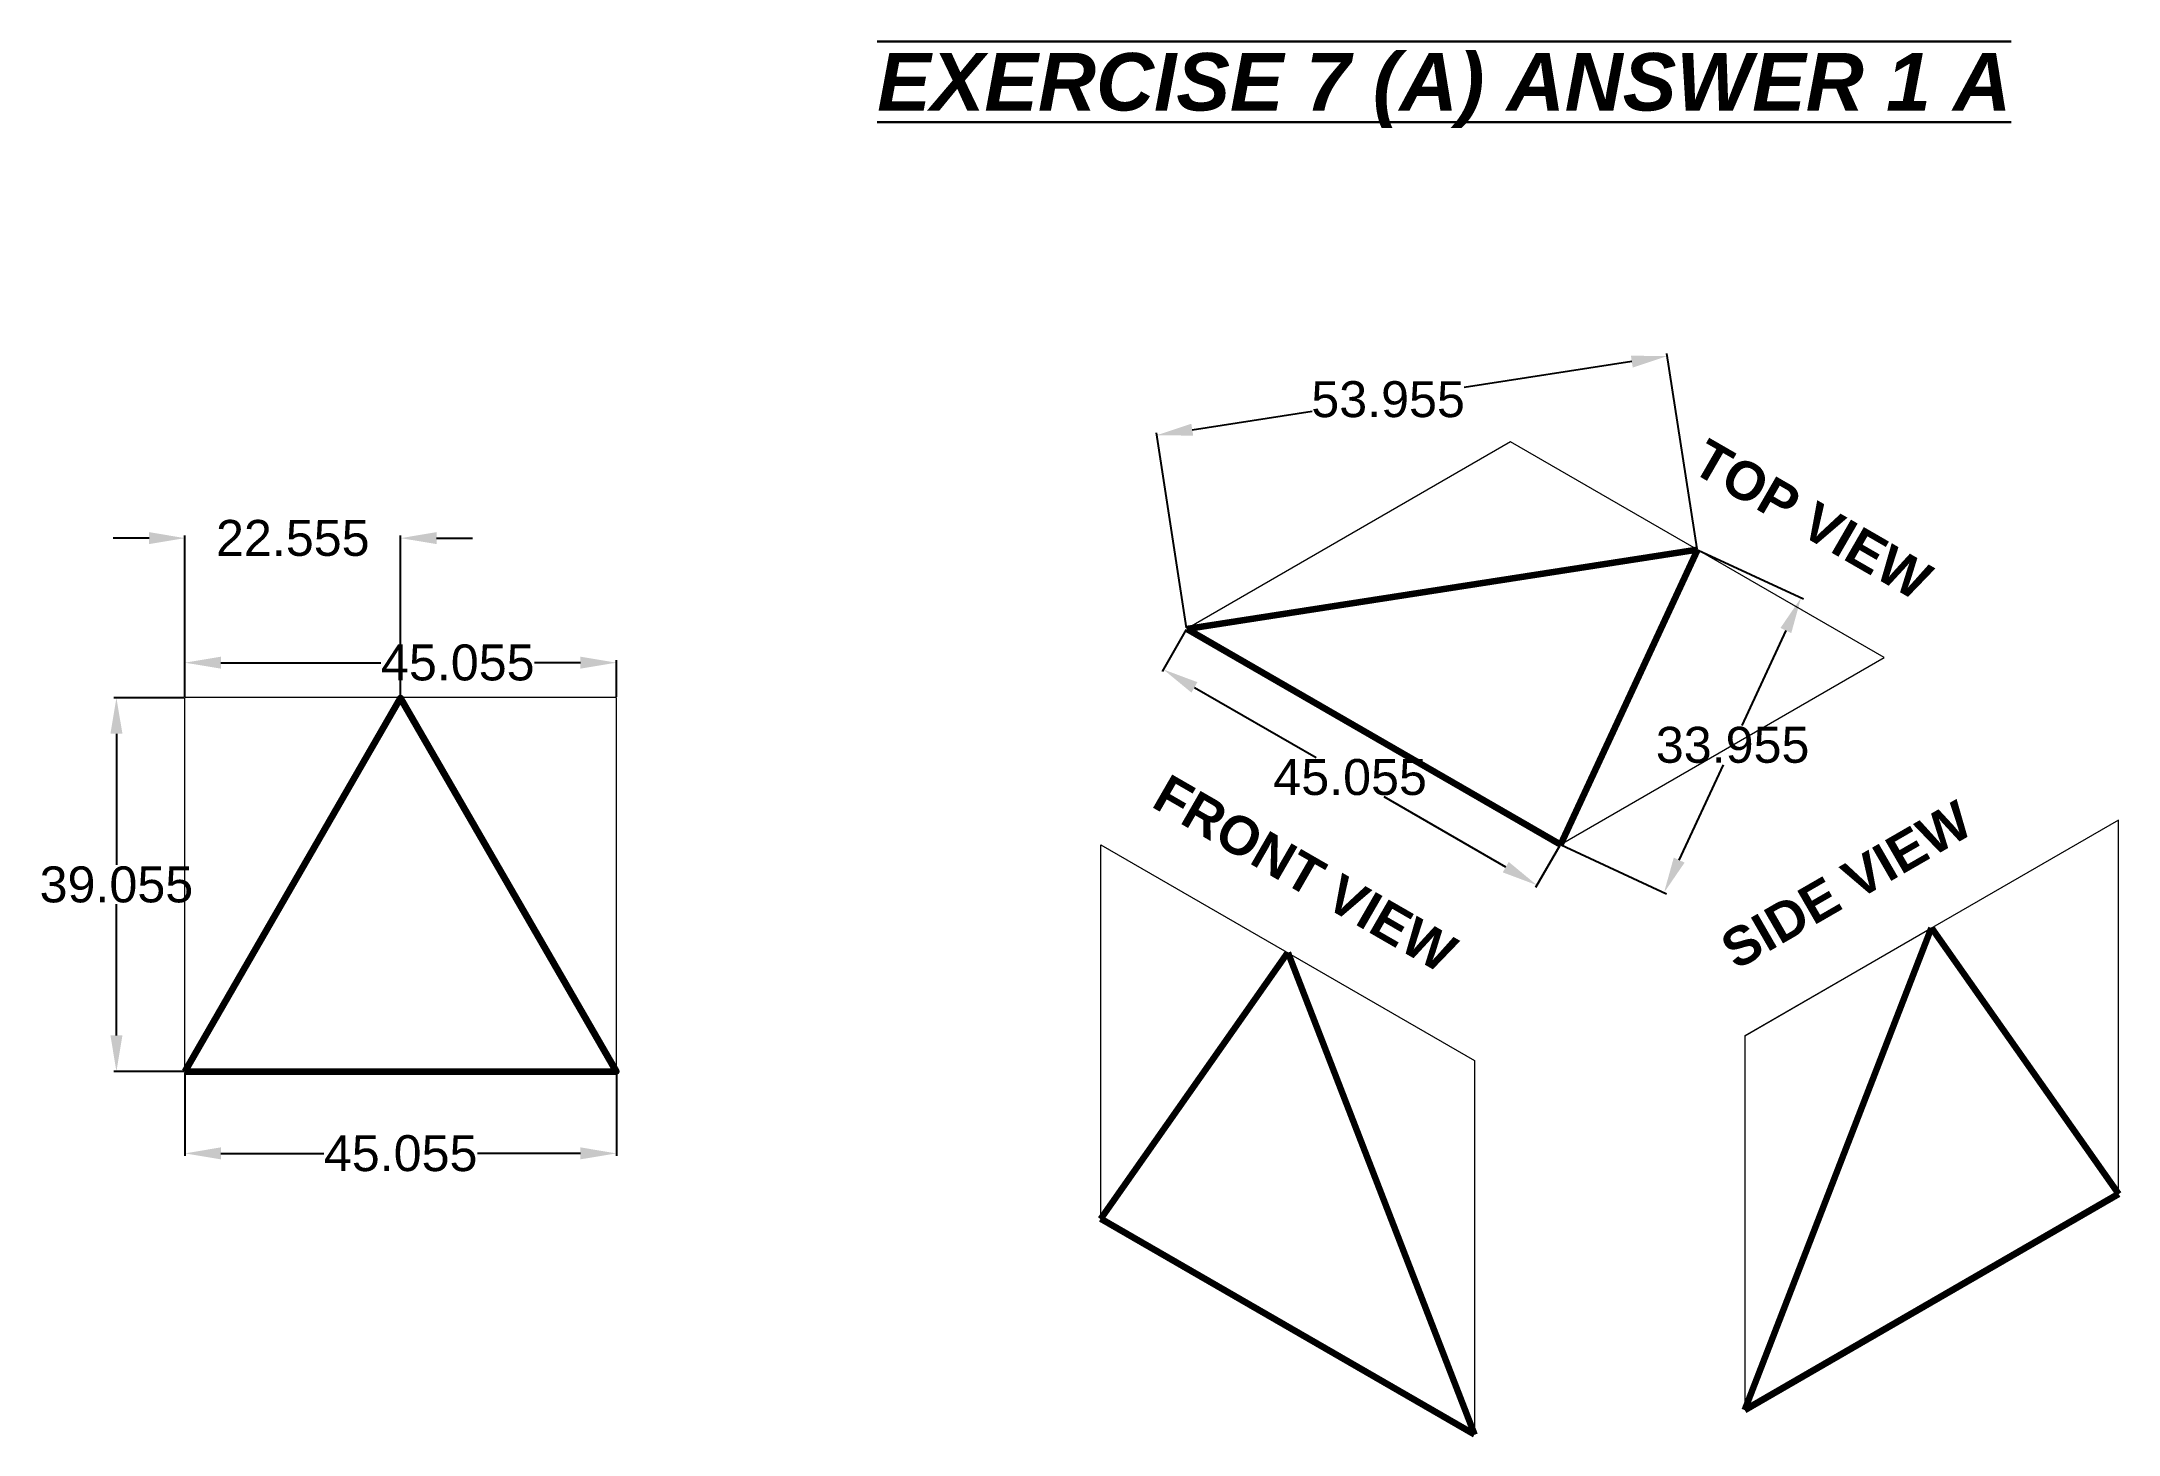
# Model space of a CAD drawing. Header units: millimetres. Extents: x 42 to 259, y -9 to 136.
import ezdxf

# ---------------------------------------------------------------- set-up
doc = ezdxf.new("R2010")
doc.units = ezdxf.units.MM
doc.header["$PDMODE"] = 32
doc.layers.add('thick continuous', color=7, linetype='Continuous', lineweight=30)
doc.styles.get("Standard").update_dxf_attribs({"font": 'arial.ttf'})
doc.dimstyles.get("Standard").update_dxf_attribs({"dimscale": 1.5, "dimtxt": 2.5, "dimasz": 2.5, "dimexe": 0.18, "dimexo": 0.0625, "dimgap": 0.09, "dimtad": 0, "dimtih": 1, "dimtoh": 1, "dimdec": 1, "dimzin": 0, "dimdsep": 46, "dimtxsty": 'Standard', "dimcen": 0.09, "dimadec": 0, "dimazin": 0, "dimtfac": 1, "dimtdec": 1, "dimtofl": 0, "dimtmove": 0, "dimatfit": 3, "dimfxl": 1, "dimtolj": 1, "dimtzin": 0, "dimarcsym": 0})

# ---------------------------------------------------------------- blocks, each defined once
blk = doc.blocks.new('*D0')
at = {"layer": 'Defpoints', "color": 0}
for p in [(101.97, 71.68), (56.97, 68.02), (101.97, 68.02)]:
    blk.add_point(p, dxfattribs=at)
at = {"layer": 'thick continuous', "color": 0, "lineweight": -2}
for p, q in [((56.97, 68.11), (56.97, 71.95)), ((60.72, 71.68), (77.42, 71.68)), ((98.22, 71.68), (93.44, 71.68)), ((101.97, 68.11), (101.97, 71.95))]:
    blk.add_line(p, q, dxfattribs=at)
at = {"layer": 'thick continuous', "color": 0}
for points in [[(60.72, 72.31), (60.72, 71.06), (56.97, 71.68)], [(98.22, 71.06), (98.22, 72.31), (101.97, 71.68)]]:
    blk.add_solid(points, dxfattribs=at)
at = {"layer": 'thick continuous', "color": 0, "lineweight": 15, "insert": (85.43, 71.68), "char_height": 3.75, "attachment_point": 5}
blk.add_mtext('\\A1;45.055', dxfattribs=at)
blk = doc.blocks.new('*D1')
at = {"layer": 'Defpoints', "color": 0}
for p in [(49.82, 68.02), (56.97, 68.02), (56.97, 29.05)]:
    blk.add_point(p, dxfattribs=at)
at = {"layer": 'thick continuous', "color": 0, "lineweight": -2}
for p, q in [((56.88, 68.02), (49.55, 68.02)), ((49.82, 64.27), (49.82, 50.59)), ((49.82, 32.8), (49.82, 46.48)), ((56.88, 29.05), (49.55, 29.05))]:
    blk.add_line(p, q, dxfattribs=at)
at = {"layer": 'thick continuous', "color": 0}
for points in [[(50.45, 64.27), (49.2, 64.27), (49.82, 68.02)], [(49.2, 32.8), (50.45, 32.8), (49.82, 29.05)]]:
    blk.add_solid(points, dxfattribs=at)
at = {"layer": 'thick continuous', "color": 0, "lineweight": 15, "insert": (49.82, 48.53), "char_height": 3.75, "attachment_point": 5}
blk.add_mtext('\\A1;39.055', dxfattribs=at)
blk = doc.blocks.new('*D2')
at = {"layer": 'Defpoints', "color": 0}
for p in [(79.47, 84.67), (56.97, 68.08), (79.47, 68.02)]:
    blk.add_point(p, dxfattribs=at)
at = {"layer": 'thick continuous', "color": 0, "lineweight": -2}
for p, q in [((53.22, 84.67), (49.47, 84.67)), ((56.97, 68.18), (56.97, 84.94)), ((79.47, 68.11), (79.47, 84.94)), ((83.22, 84.67), (86.97, 84.67))]:
    blk.add_line(p, q, dxfattribs=at)
at = {"layer": 'thick continuous', "color": 0}
for points in [[(53.22, 84.05), (53.22, 85.3), (56.97, 84.67)], [(83.22, 85.3), (83.22, 84.05), (79.47, 84.67)]]:
    blk.add_solid(points, dxfattribs=at)
at = {"layer": 'thick continuous', "color": 0, "lineweight": 15, "insert": (68.22, 84.67), "char_height": 3.75, "attachment_point": 5}
blk.add_mtext('\\A1;22.555', dxfattribs=at)
blk = doc.blocks.new('*D11')
at = {"layer": 'Defpoints', "color": 0}
for p in [(56.97, 29.05), (101.97, 29.05), (101.97, 20.5)]:
    blk.add_point(p, dxfattribs=at)
at = {"layer": 'thick continuous', "color": 0, "lineweight": -2}
for p, q in [((56.97, 28.95), (56.97, 20.23)), ((101.97, 28.95), (101.97, 20.23)), ((60.72, 20.5), (71.46, 20.5)), ((98.22, 20.5), (87.48, 20.5))]:
    blk.add_line(p, q, dxfattribs=at)
at = {"layer": 'thick continuous', "color": 0}
for points in [[(60.72, 21.13), (60.72, 19.88), (56.97, 20.5)], [(98.22, 19.88), (98.22, 21.13), (101.97, 20.5)]]:
    blk.add_solid(points, dxfattribs=at)
at = {"layer": 'thick continuous', "color": 0, "lineweight": 15, "insert": (79.47, 20.5), "char_height": 3.75, "attachment_point": 5}
blk.add_mtext('\\A1;45.055', dxfattribs=at)
blk = doc.blocks.new('*D12')
at = {"layer": 'Defpoints', "color": 0}
for p in [(211.6, 103.66), (214.73, 83.47), (161.47, 75.22)]:
    blk.add_point(p, dxfattribs=at)
at = {"layer": 'thick continuous', "color": 0, "lineweight": -2}
for p, q in [((207.9, 103.08), (190.41, 100.37)), ((214.71, 83.56), (211.56, 103.92)), ((162.05, 95.98), (174.54, 97.91)), ((161.45, 75.31), (158.3, 95.67))]:
    blk.add_line(p, q, dxfattribs=at)
at = {"layer": 'thick continuous', "color": 0}
for points in [[(207.99, 102.46), (207.8, 103.7), (211.6, 103.66)], [(161.95, 96.6), (162.14, 95.36), (158.34, 95.41)]]:
    blk.add_solid(points, dxfattribs=at)
at = {"layer": 'thick continuous', "color": 0, "lineweight": 18, "insert": (182.47, 99.14), "char_height": 3.75, "attachment_point": 5}
blk.add_mtext('\\A1;53.955', dxfattribs=at)
blk = doc.blocks.new('*D13')
at = {"layer": 'Defpoints', "color": 0}
for p in [(214.73, 83.47), (200.44, 52.72), (211.25, 47.69)]:
    blk.add_point(p, dxfattribs=at)
at = {"layer": 'thick continuous', "color": 0, "lineweight": -2}
for p, q in [((214.81, 83.43), (225.79, 78.33)), ((223.96, 75.04), (219.37, 65.14)), ((212.84, 51.09), (217.46, 61.04)), ((200.52, 52.68), (211.5, 47.58))]:
    blk.add_line(p, q, dxfattribs=at)
at = {"layer": 'thick continuous', "color": 0}
for points in [[(224.53, 74.77), (223.4, 75.3), (225.54, 78.44)], [(212.27, 51.35), (213.4, 50.83), (211.25, 47.69)]]:
    blk.add_solid(points, dxfattribs=at)
at = {"layer": 'thick continuous', "color": 0, "lineweight": 18, "insert": (218.41, 63.09), "char_height": 3.75, "attachment_point": 5}
blk.add_mtext('\\A1;33.955', dxfattribs=at)
blk = doc.blocks.new('*D15')
at = {"layer": 'Defpoints', "color": 0}
for p in [(161.47, 75.22), (200.44, 52.72), (197.99, 48.48)]:
    blk.add_point(p, dxfattribs=at)
at = {"layer": 'thick continuous', "color": 0, "lineweight": -2}
for p, q in [((161.42, 75.13), (158.89, 70.75)), ((162.27, 69.11), (174.96, 61.78)), ((194.75, 50.36), (182.06, 57.68)), ((200.39, 52.63), (197.86, 48.25))]:
    blk.add_line(p, q, dxfattribs=at)
at = {"layer": 'thick continuous', "color": 0}
for points in [[(162.58, 69.65), (161.96, 68.56), (159.02, 70.98)], [(194.43, 49.81), (195.06, 50.9), (197.99, 48.48)]]:
    blk.add_solid(points, dxfattribs=at)
at = {"layer": 'thick continuous', "color": 0, "lineweight": 18, "insert": (178.51, 59.73), "char_height": 3.75, "attachment_point": 5}
blk.add_mtext('\\A1;45.055', dxfattribs=at)

msp = doc.modelspace()

# ---------------------------------------------------------------- linework, layer by layer
at = {"layer": 'thick continuous', "lineweight": 18}
for p, q in [((195.24, 94.72), (161.47, 75.22)), ((234.21, 72.22), (195.24, 94.72)), ((200.44, 52.72), (234.21, 72.22)), ((258.66, 55.27), (219.69, 32.77)), ((258.66, 16.27), (258.66, 55.27)), ((152.51, 13.69), (152.51, 52.69)), ((152.51, 52.69), (191.48, 30.19)), ((219.69, 32.77), (239.17, 44.02)), ((219.69, 32.77), (219.69, -6.23)), ((191.48, 30.19), (191.48, -8.81))]:
    msp.add_line(p, q, dxfattribs=at)
at = {"layer": 'thick continuous', "lineweight": 90}
for p, q in [((161.47, 75.22), (214.73, 83.47)), ((214.73, 83.47), (200.44, 52.72)), ((161.47, 75.22), (200.44, 52.72))]:
    msp.add_line(p, q, dxfattribs=at)
at = {"layer": 'thick continuous', "lineweight": 20}
for p, q in [((56.97, 68.08), (101.97, 68.08)), ((56.97, 29.05), (56.97, 68.02)), ((101.97, 29.05), (101.97, 68.02))]:
    msp.add_line(p, q, dxfattribs=at)
at = {"layer": 'thick continuous', "lineweight": 100}
for p, q in [((219.69, -6.23), (239.17, 44.02)), ((239.17, 44.02), (258.66, 16.27)), ((152.51, 13.69), (172, 41.44)), ((172, 41.44), (191.48, -8.81)), ((219.69, -6.23), (258.66, 16.27)), ((191.48, -8.81), (152.51, 13.69))]:
    msp.add_line(p, q, dxfattribs=at)
msp.add_lwpolyline([(56.97, 29.05), (101.97, 29.05), (79.47, 68.02)], close=True, dxfattribs=at)

# ---------------------------------------------------------------- texts
at = {"layer": 'thick continuous', "insert": (129.18, 135.27), "char_height": 6, "attachment_point": 1}
msp.add_mtext_dynamic_manual_height_columns('{\\fArial|b1|i1|c0|p34;\\L\\OEXERCISE 7 (A) ANSWER 1 A}', width=221.8034, gutter_width=12.5, heights=[1.81], dxfattribs=at)
at = {"layer": 'thick continuous', "char_height": 4, "attachment_point": 1}
for s, width, insert, rotation in [('\\pxt2;{\\fArial|b1|i0|c0|p34;TOP VIEW}', 103.3075, (215.91, 95.17), 330), ('{\\fArial|b1|i0|c0|p34;FRONT VIEW}', 102.1201, (159.63, 60.2), 330), ('{\\fArial|b1|i0|c0|p34;SIDE VIEW}', 102.1201, (216.77, 43.04), 30)]:
    msp.add_mtext_dynamic_manual_height_columns(s, width=width, gutter_width=12.5, heights=[0], dxfattribs=dict(at, insert=insert, rotation=rotation))

# ---------------------------------------------------------------- dimensions: what is measured, and where the dimension line sits
at = {"layer": 'thick continuous', "lineweight": 18}
for base, p1, p2, angle, picture, middle in [((211.6, 103.66), (161.47, 75.22), (214.73, 83.47), 8.8051, '*D12', (182.47, 99.14)), ((211.25, 47.69), (214.73, 83.47), (200.44, 52.72), 245.0759, '*D13', (218.41, 63.09)), ((197.99, 48.48), (161.47, 75.22), (200.44, 52.72), 330, '*D15', (178.51, 59.73))]:
    dim = msp.add_linear_dim(base=base, p1=p1, p2=p2, angle=angle, text='<>55', dimstyle='Standard', dxfattribs=at)
    dim.commit()
    dim.dimension.update_dxf_attribs({"geometry": picture, "text_midpoint": middle, "dimtype": 161})
at = {"layer": 'thick continuous', "lineweight": 15}
for base, p1, p2, angle, picture, middle in [((79.47, 84.67), (56.97, 68.08), (79.47, 68.02), 180, '*D2', (68.22, 84.67)), ((49.82, 68.02), (56.97, 29.05), (56.97, 68.02), 90, '*D1', (49.82, 48.53))]:
    dim = msp.add_linear_dim(base=base, p1=p1, p2=p2, angle=angle, text='<>55', dimstyle='Standard', dxfattribs=at)
    dim.commit()
    dim.dimension.update_dxf_attribs({"geometry": picture, "text_midpoint": middle})
dim = msp.add_linear_dim(base=(101.97, 71.68), p1=(56.97, 68.02), p2=(101.97, 68.02), angle=180, text='<>55', dimstyle='Standard', dxfattribs=at)
dim.commit()
dim.dimension.update_dxf_attribs({"geometry": '*D0', "text_midpoint": (85.43, 71.68), "dimtype": 160})
dim = msp.add_linear_dim(base=(101.97, 20.5), p1=(56.97, 29.05), p2=(101.97, 29.05), text='<>55', dimstyle='Standard', dxfattribs=at)
dim.commit()
dim.dimension.update_dxf_attribs({"geometry": '*D11', "text_midpoint": (79.47, 20.5)})

doc.saveas('drawing.dxf')
